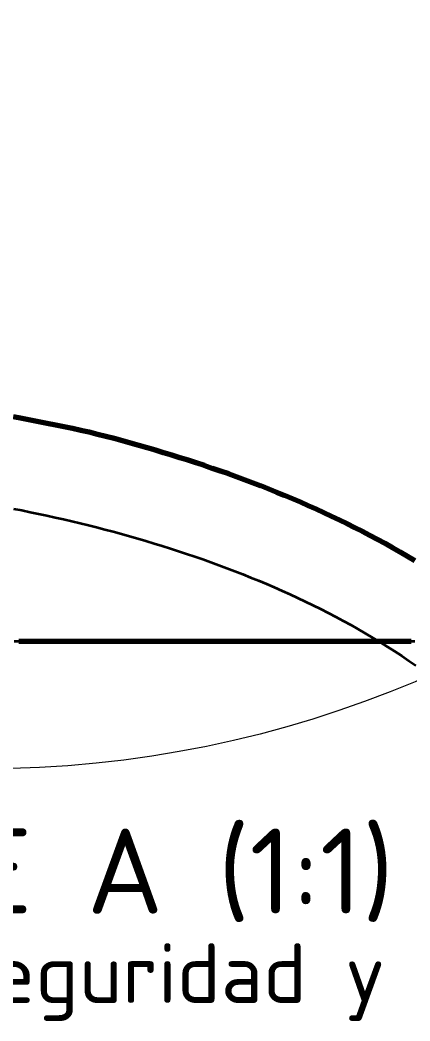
# Model space of a CAD drawing. Header units: millimetres. Extents: x 0 to 2382, y 0 to 420.
# Drawn here: x 992.9 to 1015.8, y 245.7 to 304.5 of the extents above; entities that cross this region are included whole.
import ezdxf
from ezdxf.enums import TextEntityAlignment as Align

# ---------------------------------------------------------------- set-up
doc = ezdxf.new("R2010")
doc.units = ezdxf.units.MM
doc.linetypes.add('IRAM-E-TRAZOS', pattern=[5, 4, -1])
for name, color, linetype, lineweight in [('01-VISIBLE', 7, 'CONTINUOUS', 70), ('02-OCULTA', 4, 'IRAM-E-TRAZOS', 35), ('06-TEXTO', 7, 'CONTINUOUS', 25), ('08-FINA', 5, 'CONTINUOUS', 18)]:
    doc.layers.add(name, color=color, linetype=linetype, lineweight=lineweight)
doc.styles.add('ISO3098', font='isocpeur.ttf')

msp = doc.modelspace()

# ---------------------------------------------------------------- linework, layer by layer
at = {"layer": '01-VISIBLE'}
for points in [[(1016.045, 272.735), (1015.613, 272.992), (1015.178, 273.245), (1014.741, 273.493), (1014.301, 273.738), (1013.859, 273.978), (1013.415, 274.214), (1012.969, 274.446), (1012.521, 274.675), (1012.071, 274.899), (1011.619, 275.12), (1011.165, 275.336), (1010.71, 275.549), (1010.252, 275.759), (1009.793, 275.964), (1009.333, 276.166), (1008.871, 276.365), (1008.407, 276.56), (1007.942, 276.752), (1007.476, 276.941), (1007.009, 277.126), (1006.54, 277.308), (1006.069, 277.486), (1005.598, 277.66), (1005.125, 277.831), (1004.65, 277.999), (1004.175, 278.163), (1003.698, 278.323), (1003.22, 278.48), (1002.742, 278.634), (1002.262, 278.785), (1001.781, 278.934), (1001.3, 279.081), (1000.818, 279.225), (1000.336, 279.367), (999.853, 279.507), (999.369, 279.645), (998.885, 279.78), (998.4, 279.912), (997.913, 280.039), (997.425, 280.161), (996.936, 280.279), (996.446, 280.391), (995.955, 280.5), (995.463, 280.604), (994.97, 280.705), (994.477, 280.803), (993.983, 280.899), (993.489, 280.995), (992.995, 281.089), (992.502, 281.184)], [(992.808, 268.006), (993.308, 268.006), (993.809, 268.006), (994.309, 268.006), (994.81, 268.006), (995.31, 268.006), (995.811, 268.006), (996.311, 268.006), (996.812, 268.006), (997.312, 268.006), (997.812, 268.006), (998.313, 268.006), (998.813, 268.006), (999.314, 268.006), (999.814, 268.006), (1000.315, 268.006), (1000.815, 268.006), (1001.315, 268.006), (1001.816, 268.006), (1002.316, 268.006), (1002.817, 268.006), (1003.317, 268.006), (1003.818, 268.006), (1004.318, 268.006), (1004.819, 268.006), (1005.319, 268.006), (1005.819, 268.006), (1006.32, 268.006), (1006.82, 268.006), (1007.321, 268.006), (1007.821, 268.006), (1008.322, 268.006), (1008.822, 268.006), (1009.322, 268.006), (1009.823, 268.006), (1010.323, 268.006), (1010.824, 268.006), (1011.324, 268.006), (1011.825, 268.006), (1012.325, 268.006), (1012.826, 268.006), (1013.326, 268.006), (1013.826, 268.006), (1014.327, 268.006), (1014.827, 268.006), (1015.328, 268.006), (1015.828, 268.006)]]:
    msp.add_lwpolyline(points, dxfattribs=at)
at = {"layer": '02-OCULTA'}
for points in [[(992.485, 275.792), (992.977, 275.696), (993.468, 275.596), (993.958, 275.495), (994.448, 275.39), (994.937, 275.282), (995.425, 275.172), (995.913, 275.058), (996.4, 274.942), (996.886, 274.822), (997.372, 274.7), (997.857, 274.575), (998.341, 274.446), (998.824, 274.314), (999.306, 274.18), (999.787, 274.042), (1000.268, 273.901), (1000.747, 273.756), (1001.226, 273.609), (1001.703, 273.458), (1002.18, 273.303), (1002.655, 273.146), (1003.129, 272.985), (1003.602, 272.82), (1004.074, 272.652), (1004.544, 272.48), (1005.013, 272.305), (1005.481, 272.126), (1005.947, 271.943), (1006.412, 271.757), (1006.875, 271.567), (1007.337, 271.373), (1007.797, 271.174), (1008.255, 270.972), (1008.711, 270.766), (1009.166, 270.556), (1009.618, 270.342), (1010.069, 270.123), (1010.517, 269.9), (1010.963, 269.672), (1011.407, 269.441), (1011.848, 269.204), (1012.287, 268.963), (1012.724, 268.717), (1013.157, 268.466), (1013.588, 268.211), (1014.015, 267.95), (1014.44, 267.685), (1014.861, 267.414), (1015.279, 267.138), (1015.693, 266.857), (1016.104, 266.57)], [(992.542, 268.006), (993.042, 268.006), (993.542, 268.006), (994.042, 268.006), (994.542, 268.006), (995.042, 268.006), (995.542, 268.006), (996.042, 268.006), (996.542, 268.006), (997.042, 268.006), (997.542, 268.006), (998.042, 268.006), (998.542, 268.006), (999.042, 268.006), (999.542, 268.006), (1000.042, 268.006), (1000.542, 268.006), (1001.042, 268.006), (1001.542, 268.006), (1002.042, 268.006), (1002.542, 268.006), (1003.042, 268.006), (1003.542, 268.006), (1004.042, 268.006), (1004.542, 268.006), (1005.042, 268.006), (1005.542, 268.006), (1006.042, 268.006), (1006.542, 268.006), (1007.042, 268.006), (1007.542, 268.006), (1008.042, 268.006), (1008.542, 268.006), (1009.042, 268.006), (1009.542, 268.006), (1010.042, 268.006), (1010.542, 268.006), (1011.042, 268.006), (1011.542, 268.006), (1012.042, 268.006), (1012.542, 268.006), (1013.042, 268.006), (1013.542, 268.006), (1014.042, 268.006), (1014.542, 268.006), (1015.042, 268.006), (1015.542, 268.006), (1016.042, 268.006)]]:
    msp.add_lwpolyline(points, dxfattribs=at)
at = {"layer": '08-FINA'}
msp.add_circle((990.667, 325.75), 65.25, dxfattribs=at)

# ---------------------------------------------------------------- texts
at = {"layer": '06-TEXTO', "style": 'ISO3098'}
for s, height, p in [('DETALLE A (1:1)', 5, (990.667, 254.5)), ('Válvula, disco de seguridad y manijas', 3.5, (990.667, 248.5))]:
    msp.add_text(s, height=height, dxfattribs=at).set_placement(p, align=Align.MIDDLE_CENTER)

doc.saveas('drawing.dxf')
